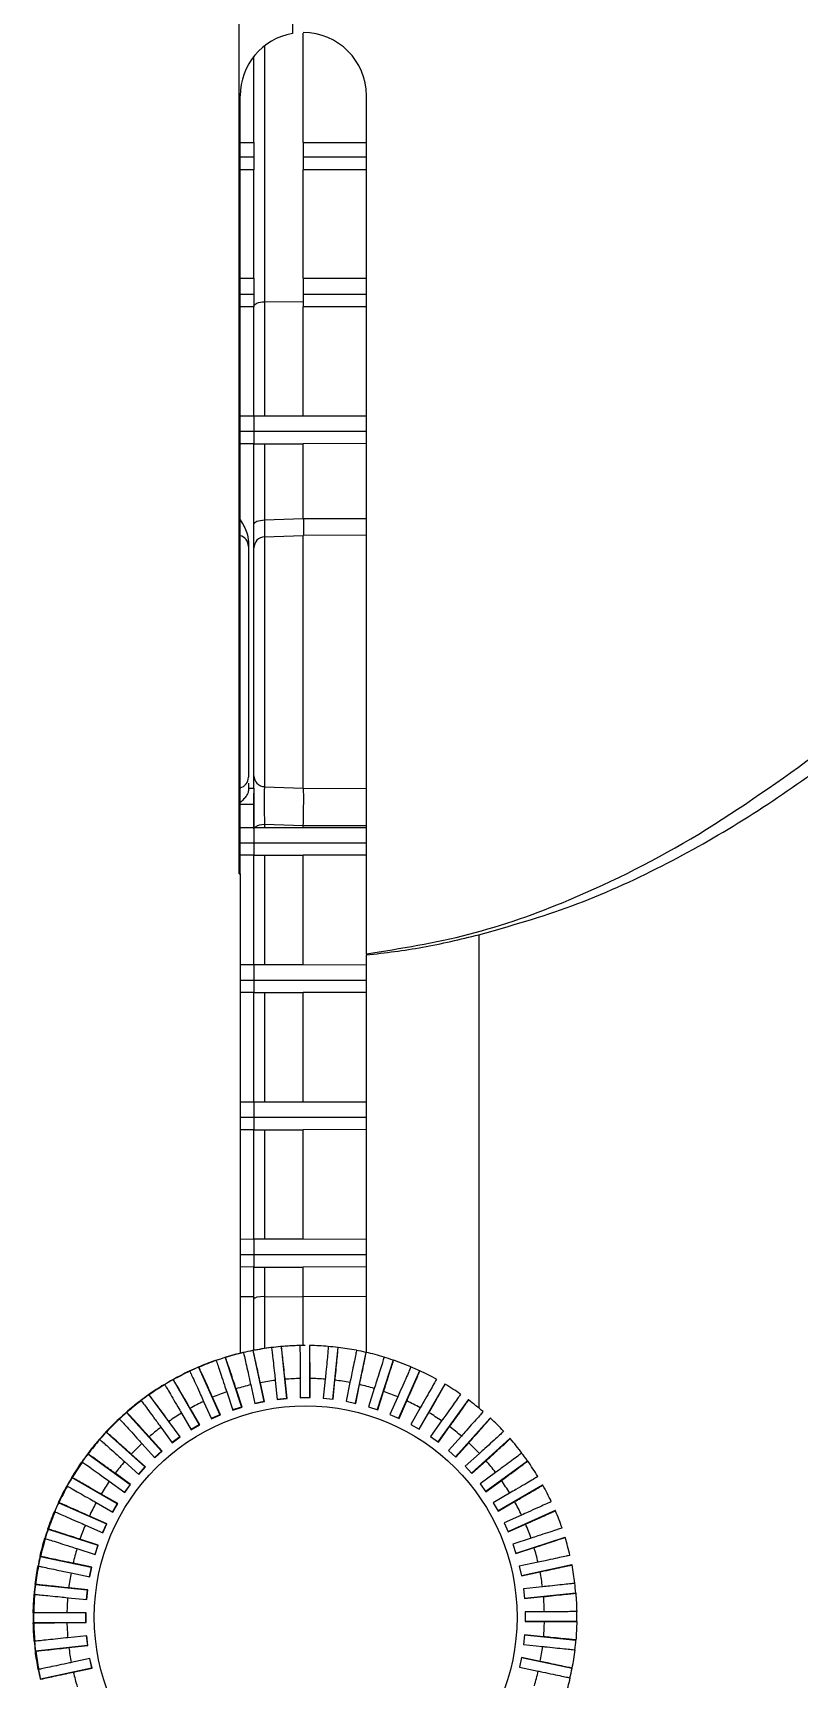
# Model space of a CAD drawing. Extents: x 12.3 to 108.7, y 1.1 to 80.4.
# Drawn here: x 47.214 to 48.61, y 14.775 to 17.775 of the extents above; entities that cross this region are included whole.
import ezdxf

# ---------------------------------------------------------------- set-up
doc = ezdxf.new("R2010")
doc.units = 0
doc.header["$MEASUREMENT"] = 0
doc.layers.add('OBJECT', color=7, linetype='CONTINUOUS')

msp = doc.modelspace()

# ---------------------------------------------------------------- linework, layer by layer
at = {"layer": 'OBJECT'}
for p, q in [((47.5899, 16.2425), (47.5899, 18.5183)), ((47.6868, 18.519), (47.6868, 17.7735)), ((47.7068, 17.5753), (47.7068, 17.774)), ((47.6168, 17.5753), (47.6168, 17.7319)), ((47.6361, 17.751), (47.6361, 17.2846)), ((47.5918, 16.2423), (47.5918, 17.6603)), ((47.8218, 16.0965), (47.8218, 17.6603)), ((47.5918, 17.5751), (47.6168, 17.5753)), ((47.6168, 17.5483), (47.5918, 17.5483)), ((47.6168, 17.5753), (47.6168, 17.5483)), ((47.6168, 17.5483), (47.6168, 17.5249)), ((47.7068, 17.5753), (47.8218, 17.5749)), ((47.7068, 17.5753), (47.7068, 17.5483)), ((47.8218, 17.5483), (47.7068, 17.5483)), ((47.7068, 17.5483), (47.7068, 17.5249)), ((47.6168, 17.5249), (47.5918, 17.525)), ((47.6168, 17.328), (47.6168, 17.5249)), ((47.8218, 17.5252), (47.7068, 17.5249)), ((47.7068, 17.328), (47.7068, 17.5249)), ((47.5918, 17.3279), (47.6168, 17.328)), ((47.7068, 17.328), (47.8218, 17.3276)), ((47.6168, 17.2983), (47.5918, 17.2983)), ((47.6361, 17.2846), (47.7068, 17.2855)), ((47.6361, 17.2846), (47.6361, 17.0772)), ((47.8218, 17.2983), (47.7068, 17.2983)), ((47.6168, 17.2754), (47.5918, 17.2755)), ((47.6168, 17.0772), (47.6168, 17.2754)), ((47.8218, 17.2757), (47.7068, 17.2754)), ((47.7068, 17.0772), (47.7068, 17.2754)), ((47.5918, 17.077), (47.6168, 17.0772)), ((47.6168, 17.0772), (47.6168, 17.0483)), ((47.6168, 17.0772), (47.7068, 17.0772)), ((47.7068, 17.0772), (47.8218, 17.0768)), ((47.6168, 17.0483), (47.5918, 17.0483)), ((47.6168, 17.0483), (47.6168, 17.0261)), ((47.8218, 17.0483), (47.6168, 17.0483)), ((47.6168, 17.0261), (47.5918, 17.0262)), ((47.6168, 16.8588), (47.6168, 17.0261)), ((47.6168, 17.0261), (47.7068, 17.0261)), ((47.6361, 17.0261), (47.6361, 16.8872)), ((47.8218, 17.0264), (47.7068, 17.0261)), ((47.7068, 16.8897), (47.7068, 17.0261)), ((47.6361, 16.8872), (47.7068, 16.8897)), ((47.7068, 16.8897), (47.8218, 16.8897)), ((47.6168, 16.8407), (47.6168, 16.8588)), ((47.6361, 16.8564), (47.7068, 16.8588)), ((47.8218, 16.8598), (47.7068, 16.8588)), ((47.7068, 16.3988), (47.7068, 16.8588)), ((47.6068, 16.8476), (47.6068, 16.8392)), ((47.6068, 16.8392), (47.6068, 16.4185)), ((47.6168, 16.8364), (47.6168, 16.8407)), ((47.6168, 16.4213), (47.6168, 16.8364)), ((47.6361, 16.8564), (47.6361, 16.4013)), ((47.6168, 16.3988), (47.6168, 16.4213)), ((47.6068, 16.3988), (47.6168, 16.3988)), ((47.6068, 16.3988), (47.6168, 16.3988)), ((47.6168, 16.3246), (47.6168, 16.3895)), ((47.6361, 16.4013), (47.7068, 16.3988)), ((47.6361, 16.4013), (47.7068, 16.3988)), ((47.7068, 16.3988), (47.8218, 16.3978)), ((47.6168, 16.3689), (47.5918, 16.3688)), ((47.5918, 16.327), (47.6168, 16.3272)), ((47.6168, 16.3272), (47.6168, 16.2983)), ((47.6168, 16.3272), (47.7068, 16.3272)), ((47.7068, 16.3297), (47.6361, 16.3322)), ((47.6361, 16.3322), (47.6361, 16.3272)), ((47.7068, 16.3272), (47.7068, 16.3297)), ((47.8218, 16.3297), (47.7068, 16.3297)), ((47.7068, 16.3272), (47.8218, 16.3272)), ((47.6168, 16.2983), (47.5918, 16.2983)), ((47.6168, 16.2983), (47.6168, 16.2764)), ((47.8218, 16.2983), (47.6168, 16.2983)), ((47.6168, 16.2764), (47.5918, 16.2765)), ((47.6168, 16.0772), (47.6168, 16.2764)), ((47.6168, 16.2764), (47.7068, 16.2764)), ((47.6361, 16.2764), (47.6361, 16.0772)), ((47.8218, 16.2767), (47.7068, 16.2764)), ((47.7068, 16.0772), (47.7068, 16.2764)), ((47.5899, 16.2425), (47.5918, 16.2423)), ((47.5918, 16.2423), (47.5918, 15.369)), ((48.0268, 16.1315), (48.0268, 16.1033)), ((47.5918, 16.077), (47.6168, 16.0772)), ((47.6168, 16.0772), (47.6168, 16.0483)), ((47.6168, 16.0772), (47.7068, 16.0772)), ((47.7068, 16.0772), (47.8218, 16.0768)), ((47.8218, 16.0965), (47.8218, 16.0947)), ((47.8218, 15.3704), (47.8218, 16.0947)), ((48.0268, 16.1033), (48.0268, 15.2688)), ((47.6168, 16.0483), (47.5918, 16.0483)), ((47.6168, 16.0483), (47.6168, 16.0261)), ((47.8218, 16.0483), (47.6168, 16.0483)), ((47.6168, 16.0261), (47.5918, 16.0262)), ((47.6168, 15.8272), (47.6168, 16.0261)), ((47.6168, 16.0261), (47.7068, 16.0261)), ((47.6361, 16.0261), (47.6361, 15.8272)), ((47.8218, 16.0264), (47.7068, 16.0261)), ((47.7068, 15.8272), (47.7068, 16.0261)), ((47.5918, 15.827), (47.6168, 15.8272)), ((47.6168, 15.8272), (47.6168, 15.7983)), ((47.6168, 15.8272), (47.7068, 15.8272)), ((47.7068, 15.8272), (47.8218, 15.8268)), ((47.6168, 15.7983), (47.5918, 15.7983)), ((47.6168, 15.7983), (47.6168, 15.7761)), ((47.8218, 15.7983), (47.6168, 15.7983)), ((47.6168, 15.7761), (47.5918, 15.7762)), ((47.6168, 15.5772), (47.6168, 15.7761)), ((47.6168, 15.7761), (47.7068, 15.7761)), ((47.6361, 15.7761), (47.6361, 15.5772)), ((47.8218, 15.7764), (47.7068, 15.7761)), ((47.7068, 15.5772), (47.7068, 15.7761)), ((47.5918, 15.577), (47.6168, 15.5772)), ((47.6168, 15.5772), (47.6168, 15.5483)), ((47.6168, 15.5772), (47.7068, 15.5772)), ((47.7068, 15.5772), (47.8218, 15.5768)), ((47.6168, 15.5483), (47.5918, 15.5483)), ((47.6168, 15.5483), (47.6168, 15.5261)), ((47.8218, 15.5483), (47.6168, 15.5483)), ((47.6168, 15.5261), (47.5918, 15.5262)), ((47.6168, 15.4725), (47.6168, 15.5261)), ((47.6168, 15.5261), (47.7068, 15.5261)), ((47.6361, 15.5261), (47.6361, 15.472)), ((47.8218, 15.5264), (47.7068, 15.5261)), ((47.7068, 15.4725), (47.7068, 15.5261)), ((47.5918, 15.4726), (47.6168, 15.4725)), ((47.6168, 15.3744), (47.6168, 15.4725)), ((47.6361, 15.472), (47.7068, 15.4725)), ((47.6361, 15.472), (47.6361, 15.3776)), ((47.7068, 15.4725), (47.8218, 15.4727)), ((47.7068, 15.3831), (47.7068, 15.4725)), ((47.5642, 15.3612), (47.5637, 15.3612)), ((47.5647, 15.3612), (47.5942, 15.271)), ((47.5651, 15.3612), (47.5647, 15.3612)), ((47.5964, 15.37), (47.5968, 15.37)), ((47.5973, 15.37), (47.5978, 15.37)), ((47.6144, 15.3738), (47.614, 15.3738)), ((47.6149, 15.3738), (47.6349, 15.281)), ((47.6154, 15.3738), (47.6149, 15.3738)), ((47.6474, 15.3792), (47.6478, 15.3792)), ((47.6483, 15.3792), (47.6488, 15.3792)), ((47.6657, 15.3811), (47.6653, 15.3811)), ((47.6662, 15.3811), (47.6764, 15.2867)), ((47.6667, 15.3811), (47.6662, 15.3811)), ((47.6991, 15.383), (47.6995, 15.383)), ((47.7, 15.383), (47.7005, 15.383)), ((47.7101, 15.3831), (47.7096, 15.3831)), ((47.718, 15.383), (47.7182, 15.2881)), ((47.7185, 15.383), (47.718, 15.383)), ((47.7697, 15.3795), (47.76, 15.2851)), ((47.7701, 15.3795), (47.7697, 15.3795)), ((47.8207, 15.3705), (47.8013, 15.2778)), ((47.8212, 15.3705), (47.8207, 15.3705)), ((47.4986, 15.3361), (47.4991, 15.3361)), ((47.4996, 15.3361), (47.5, 15.3361)), ((47.5155, 15.3434), (47.5151, 15.3434)), ((47.516, 15.3434), (47.5548, 15.2568)), ((47.5165, 15.3434), (47.516, 15.3434)), ((47.5466, 15.3556), (47.5471, 15.3556)), ((47.5476, 15.3556), (47.548, 15.3556)), ((47.8706, 15.3563), (47.8415, 15.2663)), ((47.871, 15.3563), (47.8706, 15.3563)), ((47.9186, 15.337), (47.8804, 15.2506)), ((47.9191, 15.337), (47.9186, 15.337)), ((47.453, 15.3116), (47.4534, 15.3116)), ((47.4539, 15.3116), (47.4544, 15.3116)), ((47.469, 15.3206), (47.4685, 15.3206)), ((47.4695, 15.3206), (47.5171, 15.2385)), ((47.4699, 15.3206), (47.4695, 15.3206)), ((47.5672, 15.2986), (47.5781, 15.2654)), ((47.5952, 15.271), (47.5843, 15.3042)), ((47.6109, 15.3114), (47.6182, 15.2772)), ((47.6358, 15.281), (47.6285, 15.3152)), ((47.6557, 15.3195), (47.6594, 15.2848)), ((47.6773, 15.2867), (47.6736, 15.3214)), ((47.7011, 15.3229), (47.7012, 15.288)), ((47.7192, 15.2881), (47.7191, 15.323)), ((47.7466, 15.3216), (47.743, 15.2869)), ((47.761, 15.285), (47.7645, 15.3198)), ((47.7917, 15.3155), (47.7846, 15.2814)), ((47.8022, 15.2777), (47.8094, 15.3118)), ((47.836, 15.3047), (47.8253, 15.2715)), ((47.8424, 15.266), (47.8531, 15.2992)), ((47.9644, 15.3127), (47.9174, 15.2309)), ((47.9649, 15.3127), (47.9644, 15.3127)), ((47.4101, 15.2825), (47.4105, 15.2825)), ((47.4111, 15.2825), (47.4115, 15.2825)), ((47.4251, 15.2931), (47.4246, 15.2931)), ((47.4256, 15.2931), (47.4816, 15.2165)), ((47.426, 15.2931), (47.4256, 15.2931)), ((47.5181, 15.2385), (47.5006, 15.2687)), ((47.5251, 15.2813), (47.5394, 15.2494)), ((47.5558, 15.2568), (47.5415, 15.2887)), ((47.5942, 15.271), (47.578, 15.2657)), ((47.5781, 15.2654), (47.5952, 15.271)), ((47.5952, 15.271), (47.5942, 15.271)), ((47.6182, 15.2772), (47.6358, 15.281)), ((47.6349, 15.281), (47.6182, 15.2774)), ((47.6358, 15.281), (47.6349, 15.281)), ((47.6594, 15.2848), (47.6773, 15.2867)), ((47.6764, 15.2867), (47.6594, 15.2849)), ((47.6773, 15.2867), (47.6764, 15.2867)), ((47.7012, 15.288), (47.7192, 15.2881)), ((47.7182, 15.2881), (47.7012, 15.288)), ((47.7192, 15.2881), (47.7182, 15.2881)), ((47.743, 15.2869), (47.761, 15.285)), ((47.7846, 15.2814), (47.8022, 15.2777)), ((47.8253, 15.2715), (47.8424, 15.266)), ((47.8788, 15.2894), (47.8647, 15.2575)), ((47.8812, 15.2502), (47.8953, 15.2821)), ((47.9199, 15.2697), (47.9025, 15.2394)), ((48.0074, 15.2838), (47.9521, 15.2074)), ((48.0078, 15.2838), (48.0074, 15.2838)), ((47.3705, 15.2491), (47.3709, 15.2491)), ((47.3715, 15.2491), (47.3719, 15.2491)), ((47.3843, 15.2612), (47.3839, 15.2612)), ((47.3848, 15.2612), (47.4485, 15.1908)), ((47.3853, 15.2612), (47.3848, 15.2612)), ((47.4825, 15.2165), (47.4619, 15.2446)), ((47.485, 15.2597), (47.5025, 15.2295)), ((47.5171, 15.2385), (47.5023, 15.2299)), ((47.5025, 15.2295), (47.5181, 15.2385)), ((47.5181, 15.2385), (47.5171, 15.2385)), ((47.5548, 15.2568), (47.5392, 15.2498)), ((47.5394, 15.2494), (47.5558, 15.2568)), ((47.5558, 15.2568), (47.5548, 15.2568)), ((47.8647, 15.2575), (47.8812, 15.2502)), ((47.9025, 15.2394), (47.9181, 15.2304)), ((47.9181, 15.2304), (47.9355, 15.2607)), ((47.9586, 15.2458), (47.9382, 15.2175)), ((48.0472, 15.2506), (47.9842, 15.1804)), ((48.0476, 15.2506), (48.0472, 15.2506)), ((47.3346, 15.2117), (47.3351, 15.2117)), ((47.3356, 15.2117), (47.336, 15.2117)), ((47.3471, 15.2251), (47.3466, 15.2251)), ((47.3476, 15.2251), (47.4183, 15.1618)), ((47.348, 15.2251), (47.3476, 15.2251)), ((47.4494, 15.1908), (47.426, 15.2166)), ((47.4474, 15.234), (47.468, 15.2058)), ((47.4816, 15.2165), (47.4677, 15.2063)), ((47.468, 15.2058), (47.4825, 15.2165)), ((47.4825, 15.2165), (47.4816, 15.2165)), ((47.9382, 15.2175), (47.9528, 15.2069)), ((47.9528, 15.2069), (47.9732, 15.2352)), ((47.9947, 15.2179), (47.9714, 15.1919)), ((48.0832, 15.2134), (48.0133, 15.1502)), ((48.0836, 15.2134), (48.0832, 15.2134)), ((47.3138, 15.1854), (47.3134, 15.1854)), ((47.3144, 15.1854), (47.3913, 15.1297)), ((47.3148, 15.1854), (47.3144, 15.1854)), ((47.4192, 15.1618), (47.3933, 15.1851)), ((47.4127, 15.2046), (47.4361, 15.1787)), ((47.4485, 15.1908), (47.4357, 15.1792)), ((47.4361, 15.1787), (47.4494, 15.1908)), ((47.4494, 15.1908), (47.4485, 15.1908)), ((47.9714, 15.1919), (47.9848, 15.1799)), ((47.9848, 15.1799), (48.0081, 15.2059)), ((48.0276, 15.1865), (48.0017, 15.1631)), ((47.3029, 15.1708), (47.3033, 15.1708)), ((47.3038, 15.1708), (47.3043, 15.1708)), ((47.3922, 15.1297), (47.364, 15.1502)), ((47.3812, 15.1716), (47.4072, 15.1483)), ((47.4183, 15.1618), (47.4067, 15.1488)), ((47.4072, 15.1483), (47.4192, 15.1618)), ((47.4192, 15.1618), (47.4183, 15.1618)), ((48.0017, 15.1631), (48.0138, 15.1497)), ((48.0138, 15.1497), (48.0397, 15.1731)), ((48.057, 15.1518), (48.0288, 15.1312)), ((48.1152, 15.1726), (48.0391, 15.1171)), ((48.1156, 15.1726), (48.1152, 15.1726)), ((47.2755, 15.1268), (47.276, 15.1268)), ((47.2765, 15.1268), (47.2769, 15.1268)), ((47.2849, 15.1424), (47.2845, 15.1424)), ((47.2855, 15.1424), (47.3678, 15.0951)), ((47.2859, 15.1424), (47.2855, 15.1424)), ((47.3534, 15.1356), (47.3817, 15.1152)), ((47.3913, 15.1297), (47.3811, 15.1156)), ((47.3817, 15.1152), (47.3922, 15.1297)), ((47.3922, 15.1297), (47.3913, 15.1297)), ((48.0288, 15.1312), (48.0395, 15.1166)), ((48.0395, 15.1166), (48.0676, 15.1372)), ((48.1427, 15.1287), (48.0613, 15.0815)), ((48.1431, 15.1287), (48.1427, 15.1287)), ((47.2607, 15.0966), (47.2602, 15.0966)), ((47.2612, 15.0966), (47.348, 15.0582)), ((47.2616, 15.0966), (47.2612, 15.0966)), ((47.3295, 15.0969), (47.3598, 15.0795)), ((47.3687, 15.0951), (47.3385, 15.1125)), ((47.3678, 15.0951), (47.359, 15.0799)), ((47.3598, 15.0795), (47.3687, 15.0951)), ((47.3687, 15.0951), (47.3678, 15.0951)), ((48.0827, 15.1141), (48.0525, 15.0966)), ((48.0525, 15.0966), (48.0615, 15.0811)), ((48.0615, 15.0811), (48.0917, 15.0986)), ((47.253, 15.0801), (47.2534, 15.0801)), ((47.2539, 15.0801), (47.2544, 15.0801)), ((47.349, 15.0582), (47.317, 15.0723)), ((47.348, 15.0582), (47.3409, 15.0421)), ((47.3417, 15.0417), (47.349, 15.0582)), ((47.349, 15.0582), (47.348, 15.0582)), ((48.1043, 15.0741), (48.0724, 15.0598)), ((48.0724, 15.0598), (48.0798, 15.0434)), ((48.1655, 15.0822), (48.0796, 15.0437)), ((48.0798, 15.0434), (48.1117, 15.0576)), ((48.1659, 15.0822), (48.1655, 15.0822)), ((47.2354, 15.0314), (47.2358, 15.0314)), ((47.2363, 15.0314), (47.2368, 15.0314)), ((47.2413, 15.0485), (47.2409, 15.0485)), ((47.2419, 15.0485), (47.3322, 15.0194)), ((47.2423, 15.0485), (47.2419, 15.0485)), ((47.3332, 15.0194), (47.2999, 15.0301)), ((47.3098, 15.0558), (47.3417, 15.0417)), ((48.1216, 15.0319), (48.0884, 15.0211)), ((48.1833, 15.0335), (48.0939, 15.0043)), ((48.1837, 15.0335), (48.1833, 15.0335)), ((47.2271, 14.9987), (47.2267, 14.9987)), ((47.2277, 14.9987), (47.3205, 14.9792)), ((47.2281, 14.9987), (47.2277, 14.9987)), ((47.2944, 15.013), (47.3276, 15.0023)), ((47.3322, 15.0194), (47.3268, 15.0025)), ((47.3276, 15.0023), (47.3332, 15.0194)), ((47.3332, 15.0194), (47.3322, 15.0194)), ((48.0884, 15.0211), (48.094, 15.004)), ((48.094, 15.004), (48.1272, 15.0148)), ((47.223, 14.9811), (47.2234, 14.9811)), ((47.224, 14.9811), (47.2244, 14.9811)), ((47.2836, 14.9687), (47.3178, 14.9615)), ((47.3215, 14.9792), (47.2873, 14.9863)), ((47.3205, 14.9792), (47.3169, 14.9617)), ((47.3178, 14.9615), (47.3215, 14.9792)), ((47.3215, 14.9792), (47.3205, 14.9792)), ((48.1344, 14.9882), (48.1002, 14.9809)), ((48.1002, 14.9809), (48.104, 14.9633)), ((48.1959, 14.9832), (48.104, 14.9635)), ((48.104, 14.9633), (48.1382, 14.9706)), ((48.1963, 14.9832), (48.1959, 14.9832)), ((47.2182, 14.9476), (47.2178, 14.9476)), ((47.2187, 14.9476), (47.3132, 14.9379)), ((47.2192, 14.9476), (47.2187, 14.9476)), ((47.3141, 14.9379), (47.2794, 14.9415)), ((47.3132, 14.9379), (47.3113, 14.9201)), ((47.3123, 14.92), (47.3141, 14.9379)), ((47.3141, 14.9379), (47.3132, 14.9379)), ((48.1425, 14.9434), (48.1078, 14.9397)), ((48.1078, 14.9397), (48.1097, 14.9218)), ((47.2159, 14.9297), (47.2164, 14.9297)), ((47.2169, 14.9297), (47.2173, 14.9297)), ((47.2776, 14.9236), (47.3123, 14.92)), ((48.2032, 14.9319), (48.1097, 14.9219)), ((48.1097, 14.9218), (48.1444, 14.9255)), ((48.2036, 14.9319), (48.2032, 14.9319)), ((47.2147, 14.896), (47.2142, 14.896)), ((47.2143, 14.878), (47.2147, 14.878)), ((47.2156, 14.896), (47.2152, 14.896)), ((47.3102, 14.8782), (47.2152, 14.878)), ((47.2152, 14.878), (47.2157, 14.878)), ((47.3111, 14.8962), (47.2762, 14.8961)), ((47.2762, 14.8781), (47.3111, 14.8782)), ((47.3101, 14.8962), (47.3102, 14.8782)), ((47.3111, 14.8782), (47.3102, 14.8782)), ((47.3111, 14.8782), (47.3111, 14.8962)), ((48.146, 14.898), (48.111, 14.898)), ((48.111, 14.898), (48.1111, 14.88)), ((48.205, 14.8802), (48.1111, 14.88)), ((48.1111, 14.88), (48.146, 14.88)), ((48.2055, 14.8802), (48.205, 14.8802)), ((47.3124, 14.8543), (47.2777, 14.8506)), ((47.3115, 14.8542), (47.3134, 14.8364)), ((47.3143, 14.8364), (47.3124, 14.8543)), ((48.1099, 14.8561), (48.108, 14.8382)), ((48.1446, 14.8525), (48.1099, 14.8561)), ((48.1099, 14.856), (48.2033, 14.8464)), ((47.2166, 14.8442), (47.2161, 14.8442)), ((47.2175, 14.8442), (47.2171, 14.8442)), ((47.2181, 14.8263), (47.2185, 14.8263)), ((47.3134, 14.8364), (47.219, 14.8263)), ((47.219, 14.8263), (47.2194, 14.8263)), ((47.2796, 14.8327), (47.3143, 14.8364)), ((47.3143, 14.8364), (47.3134, 14.8364)), ((48.108, 14.8382), (48.1428, 14.8346)), ((48.2033, 14.8464), (48.2038, 14.8464)), ((47.2239, 14.7929), (47.2234, 14.7929)), ((47.2248, 14.7929), (47.2244, 14.7929)), ((47.321, 14.7952), (47.2282, 14.7753)), ((47.3181, 14.8128), (47.284, 14.8055)), ((47.2878, 14.7879), (47.3219, 14.7952)), ((47.3172, 14.8126), (47.321, 14.7952)), ((47.3219, 14.7952), (47.3181, 14.8128)), ((47.3219, 14.7952), (47.321, 14.7952)), ((48.1044, 14.8146), (48.1007, 14.797)), ((48.1007, 14.797), (48.1348, 14.7898)), ((48.1043, 14.8144), (48.1963, 14.7951)), ((48.1385, 14.8074), (48.1044, 14.8146)), ((48.1963, 14.7951), (48.1967, 14.7951)), ((47.2272, 14.7753), (47.2276, 14.7753)), ((47.2282, 14.7753), (47.2286, 14.7753))]:
    msp.add_line(p, q, dxfattribs=at)
at = {"layer": 'OBJECT', "flags": 128}
for points in [[(47.6168, 17.2769), (47.6172, 17.2784), (47.6183, 17.2798), (47.62, 17.2811), (47.6224, 17.2822), (47.6253, 17.2832), (47.6287, 17.2839), (47.6323, 17.2844), (47.6361, 17.2846)], [(47.6168, 16.8796), (47.6172, 16.881), (47.6183, 16.8824), (47.62, 16.8837), (47.6224, 16.8849), (47.6253, 16.8858), (47.6287, 16.8865), (47.6323, 16.887), (47.6361, 16.8872)]]:
    msp.add_lwpolyline(points, dxfattribs=at)
at = {"layer": 'OBJECT'}
msp.add_circle((47.7111, 14.8881), 0.385, dxfattribs=at)
for centre, radius, start, end in [((47.7068, 17.6603), 0.115, 100.0154, 180), ((47.7068, 17.6603), 0.115, 0, 90), ((47.5868, 16.8392), 0.02, 0, 75.5225), ((47.5868, 16.8392), 0.02, 0, 75.5225), ((47.6368, 16.8364), 0.02, 92, 180), ((47.5868, 16.4185), 0.02, 284.4775, 0), ((47.6368, 16.4213), 0.02, 180, 268), ((47.6368, 16.4213), 0.02, 180, 268), ((47.6342, 16.304), 0.0282, 86.1169, 124.9913), ((47.7094, 14.8888), 0.4942, 107.0844, 109.1713), ((47.7099, 14.8888), 0.4942, 107.0844, 109.1713), ((47.709, 14.8886), 0.4945, 103.1686, 107.089), ((47.7104, 14.8886), 0.4945, 103.1686, 107.089), ((47.7098, 14.8874), 0.4957, 101.0895, 103.1703), ((47.7103, 14.8874), 0.4957, 101.0895, 103.1703), ((47.7091, 14.8882), 0.4948, 97.1689, 101.0864), ((47.7105, 14.8882), 0.4948, 97.1689, 101.0864), ((47.7096, 14.8884), 0.4946, 95.0869, 97.1721), ((47.7101, 14.8884), 0.4946, 95.0869, 97.1721), ((47.7092, 14.8881), 0.495, 91.1693, 95.0859), ((47.7106, 14.8881), 0.495, 91.1693, 95.0859), ((47.7095, 14.8931), 0.4899, 89.9943, 91.1763), ((47.7101, 14.8931), 0.4899, 89.9943, 91.1763), ((47.7106, 14.8882), 0.4949, 85.1696, 89.0866), ((47.7101, 14.8876), 0.4954, 83.0869, 85.1686), ((47.7105, 14.8879), 0.4952, 79.1705, 83.0853), ((47.7098, 14.8864), 0.4967, 77.0896, 79.166), ((47.7106, 14.8883), 0.4948, 73.1682, 77.0865), ((47.7106, 14.8896), 0.4934, 71.0823, 73.1728), ((47.7091, 14.8883), 0.4947, 115.1704, 119.0887), ((47.7105, 14.8883), 0.4948, 115.1704, 119.0887), ((47.7097, 14.8879), 0.4952, 113.0872, 115.17), ((47.7102, 14.8879), 0.4952, 113.0872, 115.1699), ((47.7092, 14.8879), 0.4952, 109.1714, 113.0863), ((47.7106, 14.8879), 0.4952, 109.1714, 113.0863), ((47.7104, 14.8877), 0.4953, 67.1708, 71.0844), ((47.7099, 14.8876), 0.4955, 65.0863, 67.1678), ((47.7107, 14.8885), 0.4946, 61.167, 65.0868), ((47.7091, 14.8882), 0.4949, 121.1707, 125.0881), ((47.7105, 14.8882), 0.4949, 121.1707, 125.0881), ((47.7094, 14.8885), 0.4945, 119.0855, 121.1711), ((47.7099, 14.8885), 0.4945, 119.0855, 121.1711), ((47.7111, 14.8879), 0.4352, 109.3145, 112.942), ((47.7111, 14.888), 0.4351, 103.3141, 106.9421), ((47.7112, 14.8876), 0.4355, 97.3159, 100.9405), ((47.7111, 14.8878), 0.4353, 91.3159, 94.9422), ((47.7111, 14.888), 0.4351, 85.3147, 88.9429), ((47.7111, 14.888), 0.4351, 79.3136, 82.9416), ((47.711, 14.888), 0.4351, 73.3132, 76.9412), ((47.7111, 14.8881), 0.435, 67.3134, 70.9425), ((47.7106, 14.8882), 0.4948, 55.1679, 59.0854), ((47.709, 14.8883), 0.4947, 127.17, 131.0887), ((47.7104, 14.8883), 0.4947, 127.17, 131.0888), ((47.7094, 14.8883), 0.4947, 125.0867, 127.1716), ((47.7099, 14.8884), 0.4946, 125.0867, 127.1717), ((47.7109, 14.8884), 0.4346, 115.314, 118.946), ((47.7109, 14.8877), 0.4354, 61.3145, 64.9399), ((47.7107, 14.8883), 0.4947, 49.168, 53.0867), ((47.7093, 14.888), 0.4952, 133.1716, 137.0866), ((47.7107, 14.888), 0.4952, 133.1716, 137.0866), ((47.7089, 14.8888), 0.494, 131.0849, 133.1727), ((47.7095, 14.8888), 0.494, 131.0849, 133.1727), ((47.7111, 14.888), 0.4351, 121.315, 124.9431), ((47.7112, 14.8882), 0.4348, 55.3118, 58.9424), ((47.7104, 14.888), 0.4952, 43.1694, 47.0844), ((47.7092, 14.888), 0.495, 139.1713, 143.0874), ((47.7106, 14.8881), 0.495, 139.1711, 143.0876), ((47.7105, 14.8873), 0.4962, 137.0897, 139.1683), ((47.711, 14.8873), 0.4962, 137.0897, 139.1683), ((47.7113, 14.8878), 0.4354, 127.3163, 130.9422), ((47.711, 14.8879), 0.4352, 49.3141, 52.9414), ((47.7107, 14.8882), 0.4948, 37.1677, 41.0857), ((47.7095, 14.8882), 0.4948, 143.0873, 145.1717), ((47.71, 14.8882), 0.4948, 143.0873, 145.1717), ((47.7114, 14.8878), 0.4354, 133.3163, 136.942), ((47.7109, 14.8879), 0.4352, 43.3139, 46.9412), ((47.7105, 14.8884), 0.4945, 35.0843, 37.1699), ((47.7093, 14.888), 0.4951, 145.1712, 149.0866), ((47.7107, 14.888), 0.4951, 145.1711, 149.0866), ((47.711, 14.8881), 0.4349, 139.3139, 142.9435), ((47.7111, 14.8881), 0.435, 37.3131, 40.9419), ((47.7105, 14.8881), 0.495, 31.1691, 35.0852), ((47.7091, 14.8881), 0.4949, 151.1705, 155.0877), ((47.7105, 14.8881), 0.4949, 151.1704, 155.0878), ((47.7099, 14.8879), 0.4954, 149.0882, 151.1703), ((47.7105, 14.8879), 0.4954, 149.0882, 151.1703), ((47.711, 14.8881), 0.4349, 145.3143, 148.9444), ((47.7111, 14.8881), 0.435, 31.3121, 34.9412), ((47.7106, 14.8881), 0.495, 25.1688, 29.0854), ((47.7094, 14.8882), 0.4948, 155.0864, 157.1709), ((47.7099, 14.8882), 0.4948, 155.0864, 157.1709), ((47.7111, 14.8881), 0.435, 151.3148, 154.9435), ((47.7111, 14.8881), 0.435, 25.3129, 28.9421), ((47.7093, 14.888), 0.4951, 157.1709, 161.0865), ((47.7107, 14.888), 0.4951, 157.1709, 161.0865), ((47.7111, 14.8881), 0.435, 19.313, 22.9422), ((47.7105, 14.888), 0.4951, 19.1694, 23.0853), ((47.7091, 14.8881), 0.4949, 163.1702, 167.0873), ((47.7105, 14.8881), 0.4949, 163.1702, 167.0873), ((47.7096, 14.8881), 0.495, 161.0873, 163.1709), ((47.7102, 14.8881), 0.495, 161.0873, 163.1709), ((47.7113, 14.888), 0.4352, 157.3152, 160.9427), ((47.7104, 14.888), 0.4951, 13.1699, 17.0853), ((47.7092, 14.8882), 0.4945, 167.0859, 169.1714), ((47.7097, 14.8882), 0.4945, 167.0859, 169.1714), ((47.7112, 14.8881), 0.4351, 163.3144, 166.9429), ((47.7111, 14.8881), 0.435, 13.313, 16.9421), ((47.7091, 14.8881), 0.495, 169.1701, 173.0867), ((47.7105, 14.8881), 0.495, 169.1701, 173.0867), ((47.7112, 14.8881), 0.4351, 169.3142, 172.9427), ((47.7109, 14.888), 0.4351, 7.3138, 10.9417), ((47.7105, 14.8881), 0.495, 7.1697, 11.086), ((47.7097, 14.8881), 0.4951, 173.0867, 175.1698), ((47.7102, 14.8881), 0.495, 173.0865, 175.17), ((47.7099, 14.888), 0.4952, 5.0864, 7.1693), ((47.7092, 14.8881), 0.495, 175.1702, 179.0864), ((47.7106, 14.8881), 0.495, 175.1702, 179.0864), ((47.7111, 14.8881), 0.435, 175.3139, 178.9426), ((47.711, 14.8881), 0.435, 1.3136, 4.9424), ((47.7105, 14.8881), 0.495, 1.1699, 5.0861), ((47.7092, 14.8881), 0.495, 181.1698, 185.0862), ((47.7096, 14.8881), 0.495, 179.0864, 181.1699), ((47.71, 14.8881), 0.4949, 179.0862, 181.1701), ((47.7106, 14.8881), 0.495, 181.1698, 185.0862), ((47.7112, 14.8881), 0.4351, 181.3139, 184.9421), ((47.7111, 14.8881), 0.435, 355.3138, 358.9426), ((47.7106, 14.8881), 0.495, 355.1699, 359.0865), ((47.71, 14.8881), 0.4951, 359.0865, 1.1698), ((47.7095, 14.8881), 0.4949, 185.0859, 187.1699), ((47.71, 14.8881), 0.4949, 185.0859, 187.1699), ((47.7092, 14.8881), 0.495, 187.1695, 191.086), ((47.7106, 14.8881), 0.495, 187.1695, 191.086), ((47.711, 14.8881), 0.4349, 187.313, 190.9425), ((47.711, 14.8881), 0.435, 349.314, 352.9428), ((47.7105, 14.8881), 0.495, 349.1703, 353.0864), ((47.71, 14.8881), 0.4951, 353.0868, 355.1701), ((47.7096, 14.8881), 0.495, 191.0859, 193.1695), ((47.7101, 14.8881), 0.495, 191.0859, 193.1695), ((47.7111, 14.8881), 0.435, 193.3132, 196.9422), ((47.7111, 14.888), 0.4349, 343.3139, 346.9434), ((47.7103, 14.888), 0.4948, 347.0864, 349.1709), ((47.7106, 14.8881), 0.495, 343.1704, 347.0869)]:
    msp.add_arc(centre, radius, start, end, dxfattribs=at)
for centre, major_axis, ratio, start_param, end_param in [((47.6368, 16.9064), (0.0007, 0.0501), 0.009303, 1.964764, 3.142048), ((49.6157, 16.9088), (1.9089, 0.0191), 0.024197, 3.14135, 3.141773), ((47.6368, 16.3512), (-0.0007, 0.0501), 0.020814, 6.282166, 8.243841), ((47.7059, 16.3488), (0.0009, 0.05), 0.026098, 4.321057, 6.282731), ((49.1386, 16.3488), (1.4318, 0.0192), 0.032257, 3.14025, 3.141161), ((47.6368, 15.4681), (0.02, 0), 0.198912, 1.605703, 3.141593)]:
    msp.add_ellipse(centre, major_axis=major_axis, ratio=ratio, start_param=start_param, end_param=end_param, dxfattribs=at)
for points, knots in [([(47.6168, 17.328), (47.6168, 17.3256), (47.6168, 17.3206), (47.6168, 17.3106), (47.6168, 17.3032), (47.6168, 17.2983)], [0, 0, 0, 0, 0.244479, 0.508099, 1, 1, 1, 1]), ([(47.7068, 17.328), (47.7068, 17.3256), (47.7068, 17.3206), (47.7068, 17.3107), (47.7068, 17.3032), (47.7068, 17.2983)], [0, 0, 0, 0, 0.242716, 0.506334, 1, 1, 1, 1]), ([(47.6168, 17.2983), (47.6168, 17.2957), (47.6168, 17.2906), (47.6168, 17.283), (47.6168, 17.2779), (47.6168, 17.2754)], [0, 0, 0, 0, 0.3330969, 0.6705594, 1, 1, 1, 1]), ([(47.7068, 17.2983), (47.7068, 17.2957), (47.7068, 17.2906), (47.7068, 17.2829), (47.7068, 17.2778), (47.7068, 17.2754)], [0, 0, 0, 0, 0.333097, 0.680857, 1, 1, 1, 1]), ([(47.5918, 16.8873), (47.5966, 16.8798), (47.6045, 16.8673), (47.6062, 16.8532), (47.6068, 16.8476)], [0, 0, 0, 0, 0.605441, 1, 1, 1, 1]), ([(47.7068, 16.8897), (47.7069, 16.8872), (47.707, 16.8796), (47.7071, 16.8691), (47.707, 16.8605), (47.7069, 16.8594), (47.7068, 16.8588)], [0, 0, 0, 0, 0.140881, 0.427255, 0.71363, 1, 1, 1, 1]), ([(47.8218, 16.0965), (47.8843, 16.1066), (48.0107, 16.127), (48.2149, 16.2), (48.4321, 16.31), (48.5768, 16.4141), (48.6498, 16.4666)], [0, 0, 0, 0, 0.2067643, 0.4177944, 0.7062861, 1, 1, 1, 1]), ([(47.6068, 16.4078), (47.6068, 16.4058), (47.6068, 16.4033), (47.6068, 16.3982), (47.6068, 16.3959), (47.6068, 16.3944)], [0, 0, 0, 0, 0.589975, 0.729202, 1, 1, 1, 1]), ([(48.0268, 16.1315), (48.0837, 16.1477), (48.1984, 16.1802), (48.3585, 16.2536), (48.5099, 16.3386), (48.6031, 16.4035), (48.6498, 16.4361)], [0, 0, 0, 0, 0.254099, 0.511839, 0.755128, 1, 1, 1, 1]), ([(47.6068, 16.3944), (47.6067, 16.3932), (47.6064, 16.3908), (47.604, 16.3857), (47.5994, 16.3793), (47.5948, 16.3747), (47.5919, 16.3724), (47.5918, 16.3723)], [0, 0, 0, 0, 0.1791241, 0.3575447, 0.610215, 0.9893545, 1, 1, 1, 1]), ([(47.6168, 16.3988), (47.6168, 16.3986), (47.6168, 16.3982), (47.6168, 16.3947), (47.6168, 16.3896), (47.6168, 16.3833), (47.6168, 16.3765), (47.6168, 16.3716), (47.6168, 16.3693), (47.6168, 16.3689)], [0, 0, 0, 0, 0.161404, 0.322809, 0.484164, 0.645439, 0.806632, 0.967779, 1, 1, 1, 1]), ([(47.6168, 16.3689), (47.6168, 16.3682), (47.6168, 16.3617), (47.6168, 16.3476), (47.6168, 16.334), (47.6168, 16.3272)], [0, 0, 0, 0, 0.054025, 0.522486, 1, 1, 1, 1]), ([(47.8218, 16.0947), (47.856, 16.0987), (47.9251, 16.1068), (47.9927, 16.1232), (48.0268, 16.1315)], [0, 0, 0, 0, 0.494935, 1, 1, 1, 1]), ([(47.5843, 15.3042), (47.584, 15.3052), (47.5816, 15.3126), (47.577, 15.3264), (47.5715, 15.3429), (47.5674, 15.355), (47.5655, 15.3606), (47.5652, 15.3611), (47.5651, 15.3612)], [0, 0, 0, 0, 0.034482, 0.249218, 0.463932, 0.678616, 0.893263, 1, 1, 1, 1]), ([(47.5978, 15.37), (47.598, 15.3694), (47.5984, 15.3681), (47.6007, 15.358), (47.604, 15.3431), (47.6076, 15.3266), (47.61, 15.3157), (47.6109, 15.3114)], [0, 0, 0, 0, 0.21456, 0.429208, 0.643868, 0.858561, 1, 1, 1, 1]), ([(47.6285, 15.3152), (47.6283, 15.3162), (47.6266, 15.3238), (47.6236, 15.338), (47.6198, 15.355), (47.617, 15.3674), (47.6156, 15.3732), (47.6154, 15.3737), (47.6154, 15.3738)], [0, 0, 0, 0, 0.034477, 0.249211, 0.46393, 0.678614, 0.893257, 1, 1, 1, 1]), ([(47.6488, 15.3792), (47.6489, 15.3785), (47.6492, 15.3772), (47.6504, 15.3669), (47.6522, 15.3518), (47.654, 15.335), (47.6552, 15.3239), (47.6557, 15.3195)], [0, 0, 0, 0, 0.214565, 0.42921, 0.643866, 0.858563, 1, 1, 1, 1]), ([(47.6736, 15.3214), (47.6735, 15.3225), (47.6727, 15.3303), (47.6711, 15.3447), (47.6691, 15.362), (47.6676, 15.3746), (47.6669, 15.3804), (47.6667, 15.3809), (47.6667, 15.3811)], [0, 0, 0, 0, 0.034474, 0.249209, 0.463924, 0.678607, 0.893251, 1, 1, 1, 1]), ([(47.7005, 15.383), (47.7005, 15.3823), (47.7006, 15.381), (47.7008, 15.3706), (47.701, 15.3554), (47.7011, 15.3385), (47.7011, 15.3274), (47.7011, 15.3229)], [0, 0, 0, 0, 0.214565, 0.429209, 0.64387, 0.858566, 1, 1, 1, 1]), ([(47.7191, 15.323), (47.7191, 15.3241), (47.7191, 15.3319), (47.719, 15.3463), (47.7189, 15.3637), (47.7187, 15.3765), (47.7186, 15.3823), (47.7185, 15.3828), (47.7185, 15.383)], [0, 0, 0, 0, 0.034464, 0.249198, 0.463917, 0.6786, 0.893243, 1, 1, 1, 1]), ([(47.7522, 15.3813), (47.7522, 15.3806), (47.7522, 15.3793), (47.7513, 15.369), (47.7499, 15.3539), (47.7482, 15.3371), (47.7471, 15.326), (47.7466, 15.3216)], [0, 0, 0, 0, 0.214566, 0.429212, 0.643869, 0.858567, 1, 1, 1, 1]), ([(47.7645, 15.3198), (47.7646, 15.3208), (47.7654, 15.3286), (47.7669, 15.343), (47.7686, 15.3603), (47.7697, 15.373), (47.7702, 15.3788), (47.7702, 15.3793), (47.7701, 15.3795)], [0, 0, 0, 0, 0.034451, 0.249183, 0.463904, 0.678587, 0.893232, 1, 1, 1, 1]), ([(47.8036, 15.3742), (47.8035, 15.3736), (47.8033, 15.3723), (47.8014, 15.3622), (47.7983, 15.3473), (47.7949, 15.3308), (47.7927, 15.3199), (47.7917, 15.3155)], [0, 0, 0, 0, 0.214564, 0.429209, 0.643869, 0.85856, 1, 1, 1, 1]), ([(47.8094, 15.3118), (47.8096, 15.3129), (47.8112, 15.3205), (47.8141, 15.3347), (47.8176, 15.3517), (47.8201, 15.3642), (47.8212, 15.3699), (47.8212, 15.3704), (47.8212, 15.3705)], [0, 0, 0, 0, 0.034451, 0.249187, 0.463904, 0.678586, 0.893231, 1, 1, 1, 1]), ([(47.8539, 15.3619), (47.8537, 15.3612), (47.8534, 15.36), (47.8504, 15.3501), (47.8459, 15.3356), (47.8408, 15.3196), (47.8373, 15.309), (47.836, 15.3047)], [0, 0, 0, 0, 0.21456, 0.429207, 0.643867, 0.85856, 1, 1, 1, 1]), ([(47.5, 15.3361), (47.5004, 15.3355), (47.501, 15.3342), (47.5054, 15.3248), (47.5118, 15.3109), (47.5187, 15.2955), (47.5233, 15.2853), (47.5251, 15.2813)], [0, 0, 0, 0, 0.214563, 0.429209, 0.643869, 0.858563, 1, 1, 1, 1]), ([(47.5415, 15.2887), (47.5411, 15.2896), (47.5379, 15.2968), (47.5319, 15.31), (47.5247, 15.3258), (47.5194, 15.3375), (47.5169, 15.3428), (47.5166, 15.3433), (47.5165, 15.3434)], [0, 0, 0, 0, 0.034489, 0.249221, 0.463937, 0.67862, 0.893264, 1, 1, 1, 1]), ([(47.548, 15.3556), (47.5483, 15.355), (47.5488, 15.3537), (47.5522, 15.3439), (47.557, 15.3294), (47.5624, 15.3134), (47.5658, 15.3028), (47.5672, 15.2986)], [0, 0, 0, 0, 0.214564, 0.429206, 0.643868, 0.85856, 1, 1, 1, 1]), ([(47.8531, 15.2992), (47.8534, 15.3002), (47.8558, 15.3077), (47.8602, 15.3214), (47.8655, 15.338), (47.8693, 15.3501), (47.8709, 15.3557), (47.871, 15.3562), (47.871, 15.3563)], [0, 0, 0, 0, 0.034464, 0.249196, 0.463918, 0.678601, 0.893242, 1, 1, 1, 1]), ([(47.9026, 15.3443), (47.9024, 15.3437), (47.902, 15.3425), (47.898, 15.333), (47.8919, 15.3191), (47.8851, 15.3037), (47.8806, 15.2935), (47.8788, 15.2894)], [0, 0, 0, 0, 0.214563, 0.429208, 0.643866, 0.858562, 1, 1, 1, 1]), ([(47.8953, 15.2821), (47.8957, 15.2831), (47.8989, 15.2902), (47.9047, 15.3035), (47.9117, 15.3194), (47.9167, 15.331), (47.9189, 15.3364), (47.919, 15.3368), (47.9191, 15.337)], [0, 0, 0, 0, 0.034475, 0.249206, 0.463925, 0.678606, 0.893253, 1, 1, 1, 1]), ([(47.4544, 15.3116), (47.4548, 15.311), (47.4555, 15.3099), (47.4609, 15.3009), (47.4686, 15.2878), (47.4772, 15.2732), (47.4828, 15.2635), (47.485, 15.2597)], [0, 0, 0, 0, 0.214564, 0.429208, 0.643869, 0.858562, 1, 1, 1, 1]), ([(47.5006, 15.2687), (47.5, 15.2697), (47.4961, 15.2764), (47.4888, 15.2889), (47.48, 15.304), (47.4735, 15.315), (47.4704, 15.3201), (47.47, 15.3205), (47.4699, 15.3206)], [0, 0, 0, 0, 0.03449, 0.249222, 0.463939, 0.678624, 0.893267, 1, 1, 1, 1]), ([(47.9492, 15.3217), (47.949, 15.3211), (47.9484, 15.32), (47.9434, 15.311), (47.936, 15.2978), (47.9276, 15.2832), (47.9221, 15.2735), (47.9199, 15.2697)], [0, 0, 0, 0, 0.214564, 0.429209, 0.643868, 0.858563, 1, 1, 1, 1]), ([(47.9355, 15.2607), (47.936, 15.2616), (47.9399, 15.2684), (47.9471, 15.2809), (47.9557, 15.296), (47.9619, 15.3071), (47.9646, 15.3122), (47.9648, 15.3126), (47.9649, 15.3127)], [0, 0, 0, 0, 0.034481, 0.249213, 0.463933, 0.678613, 0.893257, 1, 1, 1, 1]), ([(47.4115, 15.2825), (47.4116, 15.2824), (47.4119, 15.2821), (47.4152, 15.2777), (47.4227, 15.2677), (47.4329, 15.2538), (47.4417, 15.2419), (47.4465, 15.2352), (47.4474, 15.234)], [0, 0, 0, 0, 0.093449, 0.308048, 0.522652, 0.737284, 0.951952, 1, 1, 1, 1]), ([(47.4619, 15.2446), (47.4596, 15.2479), (47.4532, 15.2566), (47.4434, 15.27), (47.434, 15.2826), (47.4278, 15.2909), (47.4261, 15.2931), (47.426, 15.2931), (47.426, 15.2931)], [0, 0, 0, 0, 0.128909, 0.34366, 0.558381, 0.773064, 0.987715, 1, 1, 1, 1]), ([(47.9933, 15.2944), (47.9929, 15.2938), (47.9923, 15.2928), (47.9864, 15.2844), (47.9776, 15.2721), (47.9677, 15.2584), (47.9612, 15.2493), (47.9586, 15.2458)], [0, 0, 0, 0, 0.21456, 0.429207, 0.643864, 0.85856, 1, 1, 1, 1]), ([(47.9732, 15.2352), (47.9738, 15.2361), (47.9784, 15.2424), (47.9869, 15.2541), (47.997, 15.2682), (48.0043, 15.2785), (48.0076, 15.2833), (48.0078, 15.2837), (48.0078, 15.2838)], [0, 0, 0, 0, 0.034484, 0.24922, 0.463938, 0.678618, 0.893264, 1, 1, 1, 1]), ([(47.3719, 15.2491), (47.3724, 15.2486), (47.3734, 15.2476), (47.3805, 15.2399), (47.3908, 15.2286), (47.4022, 15.2161), (47.4097, 15.2079), (47.4127, 15.2046)], [0, 0, 0, 0, 0.214564, 0.429211, 0.643871, 0.858563, 1, 1, 1, 1]), ([(47.426, 15.2166), (47.4253, 15.2174), (47.4201, 15.2232), (47.4103, 15.234), (47.3986, 15.2469), (47.3899, 15.2563), (47.3858, 15.2607), (47.3854, 15.261), (47.3853, 15.2612)], [0, 0, 0, 0, 0.03449, 0.249223, 0.463941, 0.678621, 0.893266, 1, 1, 1, 1]), ([(48.0342, 15.2626), (48.0338, 15.2621), (48.033, 15.2611), (48.0263, 15.2534), (48.0162, 15.2421), (48.005, 15.2295), (47.9976, 15.2212), (47.9947, 15.2179)], [0, 0, 0, 0, 0.214563, 0.429209, 0.64387, 0.858564, 1, 1, 1, 1]), ([(48.0081, 15.2059), (48.0088, 15.2067), (48.014, 15.2125), (48.0236, 15.2233), (48.0351, 15.2362), (48.0435, 15.2457), (48.0473, 15.2501), (48.0475, 15.2505), (48.0476, 15.2506)], [0, 0, 0, 0, 0.034486, 0.249223, 0.463939, 0.67862, 0.893264, 1, 1, 1, 1]), ([(47.336, 15.2117), (47.3366, 15.2113), (47.3377, 15.2104), (47.3455, 15.2035), (47.357, 15.1933), (47.3696, 15.1821), (47.3779, 15.1746), (47.3812, 15.1716)], [0, 0, 0, 0, 0.214563, 0.429208, 0.643865, 0.858559, 1, 1, 1, 1]), ([(47.3933, 15.1851), (47.3924, 15.1858), (47.3866, 15.191), (47.3758, 15.2006), (47.3628, 15.2122), (47.3532, 15.2208), (47.3487, 15.2247), (47.3482, 15.225), (47.348, 15.2251)], [0, 0, 0, 0, 0.034486, 0.249218, 0.463936, 0.678621, 0.893266, 1, 1, 1, 1]), ([(48.0716, 15.2267), (48.0711, 15.2263), (48.0703, 15.2254), (48.0628, 15.2185), (48.0516, 15.2082), (48.0391, 15.1969), (48.0309, 15.1894), (48.0276, 15.1865)], [0, 0, 0, 0, 0.2145649, 0.4292084, 0.6438705, 0.8585617, 1, 1, 1, 1]), ([(48.0397, 15.1731), (48.0405, 15.1738), (48.0462, 15.1791), (48.0569, 15.1888), (48.0697, 15.2005), (48.0791, 15.209), (48.0833, 15.2129), (48.0835, 15.2133), (48.0836, 15.2134)], [0, 0, 0, 0, 0.034489, 0.249223, 0.463943, 0.678624, 0.893266, 1, 1, 1, 1]), ([(47.364, 15.1502), (47.3631, 15.1508), (47.3568, 15.1554), (47.345, 15.1639), (47.3308, 15.1741), (47.3203, 15.1815), (47.3155, 15.185), (47.315, 15.1853), (47.3148, 15.1854)], [0, 0, 0, 0, 0.034486, 0.249217, 0.463936, 0.678618, 0.893264, 1, 1, 1, 1]), ([(48.105, 15.1871), (48.1049, 15.1871), (48.1046, 15.1868), (48.1005, 15.1836), (48.0906, 15.1763), (48.0768, 15.1662), (48.0649, 15.1575), (48.0582, 15.1526), (48.057, 15.1518)], [0, 0, 0, 0, 0.0934502, 0.3080471, 0.5226515, 0.7372834, 0.9519539, 1, 1, 1, 1]), ([(47.3043, 15.1708), (47.3048, 15.1704), (47.306, 15.1696), (47.3146, 15.1636), (47.327, 15.1546), (47.3408, 15.1447), (47.3498, 15.1382), (47.3534, 15.1356)], [0, 0, 0, 0, 0.214564, 0.42921, 0.643869, 0.858561, 1, 1, 1, 1]), ([(48.0676, 15.1372), (48.0709, 15.1396), (48.0796, 15.1459), (48.093, 15.1557), (48.1054, 15.1649), (48.1136, 15.171), (48.1156, 15.1726), (48.1156, 15.1726), (48.1156, 15.1726)], [0, 0, 0, 0, 0.12891, 0.343658, 0.55838, 0.773067, 0.987714, 1, 1, 1, 1]), ([(47.2769, 15.1268), (47.2776, 15.1264), (47.2788, 15.1258), (47.288, 15.1206), (47.3013, 15.113), (47.316, 15.1046), (47.3256, 15.0991), (47.3295, 15.0969)], [0, 0, 0, 0, 0.214564, 0.429211, 0.643869, 0.858564, 1, 1, 1, 1]), ([(47.3385, 15.1125), (47.3375, 15.113), (47.3308, 15.1169), (47.3182, 15.1241), (47.303, 15.1328), (47.2918, 15.1391), (47.2866, 15.142), (47.2861, 15.1423), (47.2859, 15.1424)], [0, 0, 0, 0, 0.034482, 0.249215, 0.463932, 0.678613, 0.89326, 1, 1, 1, 1]), ([(48.1341, 15.1443), (48.1336, 15.1439), (48.1325, 15.1433), (48.1238, 15.1381), (48.1107, 15.1304), (48.0962, 15.122), (48.0865, 15.1164), (48.0827, 15.1141)], [0, 0, 0, 0, 0.214563, 0.429208, 0.643867, 0.858562, 1, 1, 1, 1]), ([(48.0917, 15.0986), (48.0953, 15.1007), (48.1047, 15.1061), (48.1191, 15.1145), (48.1323, 15.1222), (48.1415, 15.1276), (48.1426, 15.1283), (48.1431, 15.1287)], [0, 0, 0, 0, 0.132826, 0.347597, 0.562351, 0.777065, 1, 1, 1, 1]), ([(47.317, 15.0723), (47.3161, 15.0727), (47.3089, 15.0759), (47.2957, 15.0817), (47.2797, 15.0888), (47.2679, 15.0939), (47.2624, 15.0963), (47.2618, 15.0965), (47.2616, 15.0966)], [0, 0, 0, 0, 0.034473, 0.249208, 0.463923, 0.678605, 0.89325, 1, 1, 1, 1]), ([(48.1585, 15.0986), (48.158, 15.0983), (48.1569, 15.0978), (48.1476, 15.0936), (48.1338, 15.0873), (48.1185, 15.0804), (48.1083, 15.0759), (48.1043, 15.0741)], [0, 0, 0, 0, 0.214563, 0.429207, 0.643867, 0.858563, 1, 1, 1, 1]), ([(47.2544, 15.0801), (47.255, 15.0799), (47.2563, 15.0793), (47.266, 15.0751), (47.28, 15.069), (47.2955, 15.0621), (47.3057, 15.0576), (47.3098, 15.0558)], [0, 0, 0, 0, 0.214563, 0.429209, 0.643869, 0.858563, 1, 1, 1, 1]), ([(48.1117, 15.0576), (48.1145, 15.0589), (48.1235, 15.0629), (48.1381, 15.0695), (48.1528, 15.0761), (48.1627, 15.0806), (48.1658, 15.0821), (48.1659, 15.0822), (48.1659, 15.0822)], [0, 0, 0, 0, 0.100439, 0.31516, 0.529865, 0.74453, 0.959159, 1, 1, 1, 1]), ([(47.2368, 15.0314), (47.2375, 15.0312), (47.2388, 15.0308), (47.2488, 15.0276), (47.2634, 15.0229), (47.2796, 15.0177), (47.2902, 15.0143), (47.2944, 15.013)], [0, 0, 0, 0, 0.214562, 0.429207, 0.643867, 0.858562, 1, 1, 1, 1]), ([(47.2999, 15.0301), (47.2989, 15.0304), (47.2915, 15.0328), (47.2777, 15.0373), (47.261, 15.0426), (47.2488, 15.0465), (47.2431, 15.0483), (47.2425, 15.0485), (47.2423, 15.0485)], [0, 0, 0, 0, 0.034465, 0.249199, 0.463915, 0.678597, 0.893241, 1, 1, 1, 1]), ([(48.1781, 15.0506), (48.1775, 15.0504), (48.1764, 15.05), (48.1667, 15.0468), (48.1524, 15.042), (48.1364, 15.0368), (48.1258, 15.0333), (48.1216, 15.0319)], [0, 0, 0, 0, 0.214562, 0.429209, 0.643868, 0.858562, 1, 1, 1, 1]), ([(48.1272, 15.0148), (48.1291, 15.0155), (48.1375, 15.0182), (48.1519, 15.0229), (48.1678, 15.0282), (48.1791, 15.0319), (48.1834, 15.0334), (48.1836, 15.0335), (48.1837, 15.0335)], [0, 0, 0, 0, 0.065781, 0.280498, 0.495197, 0.709864, 0.92449, 1, 1, 1, 1]), ([(47.2873, 14.9863), (47.2863, 14.9866), (47.2787, 14.9882), (47.2645, 14.9911), (47.2473, 14.9947), (47.2347, 14.9973), (47.2289, 14.9985), (47.2283, 14.9987), (47.2281, 14.9987)], [0, 0, 0, 0, 0.034455, 0.249188, 0.463904, 0.678586, 0.893232, 1, 1, 1, 1]), ([(48.1925, 15.0008), (48.1919, 15.0007), (48.1908, 15.0004), (48.1808, 14.9983), (48.166, 14.9951), (48.1496, 14.9915), (48.1387, 14.9892), (48.1344, 14.9882)], [0, 0, 0, 0, 0.2145653, 0.4292091, 0.6438684, 0.8585629, 1, 1, 1, 1]), ([(47.2244, 14.9811), (47.2251, 14.9809), (47.2265, 14.9807), (47.2368, 14.9785), (47.2518, 14.9754), (47.2684, 14.9719), (47.2793, 14.9696), (47.2836, 14.9687)], [0, 0, 0, 0, 0.214564, 0.429209, 0.643869, 0.858562, 1, 1, 1, 1]), ([(48.1382, 14.9706), (48.139, 14.9708), (48.1464, 14.9724), (48.1604, 14.9754), (48.1774, 14.9791), (48.1899, 14.9818), (48.1957, 14.9831), (48.1961, 14.9832), (48.1963, 14.9832)], [0, 0, 0, 0, 0.0276634, 0.2423999, 0.4571208, 0.6718111, 0.8864623, 1, 1, 1, 1]), ([(47.2794, 14.9415), (47.2783, 14.9416), (47.2706, 14.9424), (47.2561, 14.9439), (47.2387, 14.9457), (47.2259, 14.947), (47.22, 14.9476), (47.2194, 14.9476), (47.2192, 14.9476)], [0, 0, 0, 0, 0.034455, 0.249187, 0.463904, 0.678588, 0.893231, 1, 1, 1, 1]), ([(48.2017, 14.9498), (48.2011, 14.9498), (48.1999, 14.9496), (48.1897, 14.9485), (48.1747, 14.9469), (48.158, 14.9451), (48.1469, 14.9439), (48.1425, 14.9434)], [0, 0, 0, 0, 0.214563, 0.429208, 0.643869, 0.858562, 1, 1, 1, 1]), ([(47.2173, 14.9297), (47.2181, 14.9297), (47.2195, 14.9295), (47.2299, 14.9285), (47.2452, 14.9269), (47.262, 14.9252), (47.2731, 14.9241), (47.2776, 14.9236)], [0, 0, 0, 0, 0.214563, 0.429209, 0.643869, 0.858563, 1, 1, 1, 1]), ([(48.1444, 14.9255), (48.1507, 14.9262), (48.1636, 14.9276), (48.1812, 14.9295), (48.1949, 14.931), (48.2025, 14.9318), (48.2033, 14.9319), (48.2036, 14.9319)], [0, 0, 0, 0, 0.199413, 0.414148, 0.628853, 0.84352, 1, 1, 1, 1]), ([(47.2762, 14.8961), (47.2751, 14.8961), (47.2673, 14.8961), (47.2528, 14.896), (47.2353, 14.896), (47.2224, 14.896), (47.2164, 14.896), (47.2158, 14.896), (47.2156, 14.896)], [0, 0, 0, 0, 0.034466, 0.249199, 0.463917, 0.6786, 0.893243, 1, 1, 1, 1]), ([(47.2157, 14.878), (47.2164, 14.878), (47.2178, 14.878), (47.2283, 14.878), (47.2437, 14.878), (47.2606, 14.8781), (47.2718, 14.8781), (47.2762, 14.8781)], [0, 0, 0, 0, 0.214565, 0.429209, 0.643868, 0.858563, 1, 1, 1, 1]), ([(48.2054, 14.8982), (48.2048, 14.8982), (48.2036, 14.8982), (48.1934, 14.8981), (48.1783, 14.8981), (48.1615, 14.8981), (48.1504, 14.898), (48.146, 14.898)], [0, 0, 0, 0, 0.214565, 0.429207, 0.643868, 0.858562, 1, 1, 1, 1]), ([(48.146, 14.88), (48.1507, 14.88), (48.1621, 14.8801), (48.179, 14.8801), (48.1939, 14.8801), (48.2038, 14.8802), (48.2049, 14.8802), (48.2055, 14.8802)], [0, 0, 0, 0, 0.149186, 0.363936, 0.578658, 0.793341, 1, 1, 1, 1]), ([(47.2777, 14.8506), (47.2766, 14.8505), (47.2689, 14.8496), (47.2545, 14.8481), (47.2371, 14.8462), (47.2243, 14.8449), (47.2183, 14.8443), (47.2177, 14.8442), (47.2175, 14.8442)], [0, 0, 0, 0, 0.034474, 0.249208, 0.463925, 0.678608, 0.893253, 1, 1, 1, 1]), ([(48.2038, 14.8464), (48.2032, 14.8465), (48.202, 14.8466), (48.1919, 14.8476), (48.1768, 14.8492), (48.1601, 14.8509), (48.149, 14.8521), (48.1446, 14.8525)], [0, 0, 0, 0, 0.214563, 0.42921, 0.643869, 0.858563, 1, 1, 1, 1]), ([(47.2194, 14.8263), (47.2202, 14.8264), (47.2216, 14.8265), (47.232, 14.8276), (47.2473, 14.8292), (47.2641, 14.831), (47.2752, 14.8322), (47.2796, 14.8327)], [0, 0, 0, 0, 0.214563, 0.429209, 0.643868, 0.858562, 1, 1, 1, 1]), ([(48.1428, 14.8346), (48.1455, 14.8343), (48.1549, 14.8334), (48.1705, 14.8318), (48.1867, 14.8301), (48.1979, 14.8289), (48.2018, 14.8285), (48.2019, 14.8285), (48.2019, 14.8285)], [0, 0, 0, 0, 0.087185, 0.301907, 0.516608, 0.731271, 0.945897, 1, 1, 1, 1]), ([(47.284, 14.8055), (47.283, 14.8053), (47.2753, 14.8036), (47.2612, 14.8006), (47.244, 14.7969), (47.2315, 14.7943), (47.2256, 14.793), (47.225, 14.7929), (47.2248, 14.7929)], [0, 0, 0, 0, 0.03448, 0.249214, 0.463931, 0.678614, 0.893258, 1, 1, 1, 1]), ([(47.2286, 14.7753), (47.2293, 14.7754), (47.2307, 14.7757), (47.241, 14.7779), (47.256, 14.7811), (47.2725, 14.7846), (47.2835, 14.787), (47.2878, 14.7879)], [0, 0, 0, 0, 0.214564, 0.429208, 0.643869, 0.858562, 1, 1, 1, 1]), ([(48.1348, 14.7898), (48.1359, 14.7896), (48.1435, 14.788), (48.1576, 14.785), (48.1746, 14.7814), (48.1869, 14.7788), (48.1925, 14.7776), (48.1929, 14.7775), (48.193, 14.7774)], [0, 0, 0, 0, 0.034454, 0.249188, 0.463904, 0.678587, 0.893231, 1, 1, 1, 1]), ([(48.1967, 14.7951), (48.1961, 14.7952), (48.195, 14.7955), (48.185, 14.7976), (48.1702, 14.8007), (48.1538, 14.8042), (48.1429, 14.8065), (48.1385, 14.8074)], [0, 0, 0, 0, 0.2145647, 0.4292075, 0.6438684, 0.8585629, 1, 1, 1, 1])]:
    msp.add_open_spline(points, degree=3, knots=knots, dxfattribs=at)

doc.saveas('drawing.dxf')
